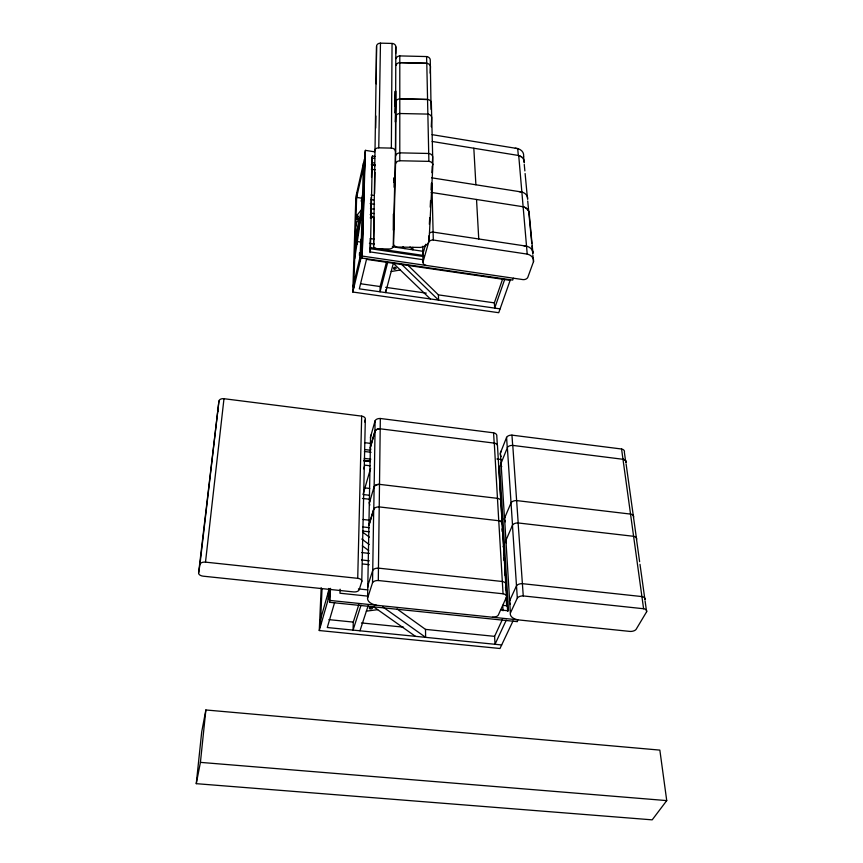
<?xml version="1.0" encoding="UTF-8"?>
<svg xmlns="http://www.w3.org/2000/svg" width="863" height="863" viewBox="0 0 863 863"><rect width="100%" height="100%" fill="white"/><g stroke="black" fill="none" stroke-linecap="round" stroke-linejoin="round"><path stroke-width="1.29" d="M395.75 102.017A4.455 3.635 0.9 0 1 396.743 100.151L397.088 99.849A4.455 3.635 0.9 0 1 399.796 98.857L427.573 99.461A4.444 3.635 -1.1 0 1 431.349 102.826L432.881 164.714L429.051 241.262A10.442 7.778 -0.6 0 1 420.238 247.433L397.455 247.045A4.423 3.279 0.4 0 1 393.604 244.056L395.545 163.927A4.671 3.668 0.6 0 1 399.785 160.755L399.796 55.912L426.592 56.559A4.293 3.614 -1.1 0 1 430.27 59.871L431.079 109.428M393.668 229.536L393.744 215.038M395.481 151.521L395.837 46.807A3.851 3.269 2.1 0 0 392.05 43.441L380.464 43.15A3.862 3.269 3.1 0 0 376.559 46.332L373.593 245.804A3.927 2.913 1.5 0 0 377.476 248.781L389.235 248.986A3.927 2.902 0.9 0 0 393.215 246.16L395.481 151.521A4.186 3.312 1.2 0 0 391.36 148.102L378.76 147.832A4.196 3.312 2.1 0 0 374.52 151.068M395.545 163.927L395.826 91.241M393.291 230.108L393.366 214.056M391.36 148.102L392.05 43.441M375.707 128.048L375.837 115.987M376.171 83.84L376.559 46.332M385.642 289.957L385.61 292.579L393.345 263.291L430.324 298.943M376.57 605.254L376.031 605.168A12.913 7.141 0.1 0 1 367.53 598.372L372.536 582.73A5.556 3.118 0.2 0 1 378.296 580.519L380.324 418.49L493.582 432.816A4.973 3.172 -3.1 0 1 496.797 436.139L497.347 445.114M386.408 262.32L380.141 286.548L380.065 291.791L387.681 262.471M378.76 147.832L380.464 43.15M372.536 582.73L373.701 509.17A5.329 3.193 0.4 0 1 379.224 506.915L498.825 520.734A5.243 3.107 -3 0 1 502.201 523.97A5.243 3.107 -3 0 0 498.749 520.723L494.294 443.118L380.195 428.803A5.07 3.258 0.6 0 0 374.93 431.101L370.313 447.433A11.802 7.476 0.4 0 0 370.831 449.72M374.93 431.101L375.092 420.788A5.038 3.258 0.6 0 1 380.324 418.49M380.303 428.846A5.07 3.258 0.6 0 0 375.038 431.144L373.776 509.181L368.954 525.211L373.701 509.17M373.593 245.804L374.121 217.703M374.574 193.625L374.974 172.212M367.573 598.07L370.551 436.829L375.092 420.788M369.925 252.6L370.216 239.245M370.669 217.735L371.101 197.573M371.532 177.4L371.942 158.015L372.395 156.063L375.049 156.483M372.395 156.063L370.378 251.953L423.399 259.752M361.759 581.586L365.319 419.547A4.498 2.913 1.3 0 0 361.673 416.128L223.981 398.706A4.617 2.988 6 0 0 218.932 401.09L198.619 572.87A5.059 2.816 4.5 0 0 203.204 576.182L353.528 591.91A4.919 2.74 0.8 0 0 359.202 589.731L361.759 581.586A4.962 2.783 0.7 0 0 357.724 578.329L205.502 562.137A5.102 2.859 4.6 0 0 199.957 564.434L198.619 572.87M395.686 53.495L395.837 46.807M394.823 106.117L395.157 91.316M394.833 112.859L395.33 91.316M357.724 578.329L361.673 416.128M393.96 180.443L394.024 177.789M395.286 121.963L395.793 101.985M394.046 187.206L394.262 177.897M395.578 121.996L395.707 116.624A4.509 3.646 0.8 0 1 399.796 113.463M358.825 604.618L353.28 622.094L353.064 630.098L361.025 605.211M360.81 258.544L363.442 163.344M361.791 254.758L364.833 156.883M513.366 278.199L512.687 280.087L362.126 258.091L364.952 152.32L365.394 150.356L374.704 151.845M362.126 258.091L365.394 150.356M359.429 255.416L359.504 252.74M360.108 260.82L360.702 239.612M361.532 210.054L361.867 198.22L356.635 197.411M500.087 308.868L359.321 288.846L366.505 259.375L510.152 280.346L498.738 312.708L352.784 292.028L355.88 196.786L364.38 159.18M353.733 288.048L356.786 192.805M340.108 589.213L339.968 593.226L368.059 596.16M328.231 599.246L328.674 588.48M328.695 592.719L328.857 588.695M329.59 589.515L329.332 595.923L329.86 594.078M639.623 561.684L636.527 539.44A5.189 2.977 -6.4 0 0 633.604 536.301L518.124 522.956A5.232 3.085 -3.5 0 0 512.449 525.146L517.315 598.081L510.303 613.226A12.697 6.893 -3.3 0 0 517.714 619.807L517.379 621.651L329.537 602.298L330.076 588.728M329.537 602.298L330.551 588.361M320.335 626.829L322.028 588.76M513.054 620.885L499.99 648.501L319.267 630.529L321.198 587.746M430.184 73.182L430.486 66.559A4.315 3.614 -1.1 0 0 426.743 63.333L399.796 62.686M431.263 126.807L431.705 117.433A4.498 3.646 -1.1 0 0 427.854 114.153M429.364 224.326L429.698 217.713M430.216 207.12L430.54 200.496M431.058 189.914L431.381 183.29M431.91 172.697L432.234 166.084M432.428 162.115L432.687 156.818A4.639 3.657 -1.1 0 0 428.717 153.474L399.785 152.859A4.639 3.668 0.6 0 0 395.567 156.03M196.268 783.669L201.705 731.921L205.869 709.969L659.85 750.109L666.732 800.605L652.191 819.85L196.268 783.669L200.421 762.374L205.869 709.969M205.502 562.137L223.981 398.706M199.957 564.434L218.932 401.09M361.457 214.52L354.671 258.749M369.407 502.795L374.132 486.635A5.254 3.215 0.4 0 1 379.58 484.37L497.541 498.35A5.178 3.118 -3 0 1 499.871 499.31L500.206 499.591A5.178 3.118 -3 0 1 500.874 501.619M359.537 222.773L354.909 251.198M523.388 157.12L523.636 155.966A9.525 7.465 -6.5 0 0 518.091 148.695L515.265 148.199M355.729 201.392L364.251 163.787M528.976 214.391L529.105 214.078A9.946 7.487 -6 0 0 523.345 206.786L432.104 192.557A4.272 3.279 -1.3 0 0 431.144 192.568M355.934 219.407L356.851 215.405L361.597 209.612M361.176 201.198L362.751 194.38M355.696 226.613L356.624 222.611L359.677 217.864M355.383 236.343L362.233 206.84M362.104 211.748L355.232 241.262L360.637 242.061L362.147 235.653M352.956 286.775L361.953 249.105M352.784 292.028L362.266 252.794M362.6 256.128L523.097 279.623A4.315 3.107 -5.5 0 0 527.768 277.444L533.571 261.457A10.28 7.487 -5.6 0 0 527.627 254.164L433.302 240.022A4.412 3.279 -1.3 0 0 428.631 242.309L422.999 262.072A4.358 3.193 -1 0 0 425.988 265.405M505.858 540.691A12.168 7.077 -3.5 0 0 506.117 542.859A12.179 7.077 -3.5 0 1 505.783 540.68L512.514 525.157L507.368 447.66L500.972 463.474A11.618 7.238 -3.7 0 0 501.77 466.732M501.079 463.517L504.499 518.447A12.017 7.131 -3.5 0 0 505.287 521.63M364.65 421.985L365.319 419.547M425.675 244.272L422.87 254.154A4.337 3.193 -1 0 0 423.312 255.901M319.634 622.525L329.127 589.159M363.744 468.879L364.801 465.146L370.022 465.772M375.038 431.144L370.421 447.476A11.802 7.476 0.4 0 0 370.551 448.631M319.267 630.529L329.364 595.319M370.594 468.415L363.01 494.521L369.58 495.286M334.628 602.482L327.282 627.53L501.673 644.952M367.8 585.761L372.73 570.367A5.523 3.128 0.2 0 1 378.458 568.134L502.331 581.5A5.437 3.042 -2.8 0 1 505.815 584.672M359.968 630.788L368.177 605.653M504.65 279.547L494.693 308.102L494.359 302.87L502.546 279.278M395.966 65.415L396.3 64.639M371.101 434.876L370.507 437.153A11.726 7.497 0.5 0 0 370.626 438.307M623.938 459.483L624.359 459.677A4.951 3.042 -6.9 0 1 625.794 462.417L624.37 452.234A4.93 3.053 -7 0 0 621.565 449.008L511.953 435.135A4.962 3.161 -3.8 0 0 506.581 437.368L500.421 452.946L501.058 463.161M369.99 500.518L369.364 502.762A12.211 7.379 0.3 0 0 369.903 505.017M503.075 546.818L504.337 543.917M368.404 583.895L367.757 586.074A12.826 7.174 0.1 0 0 367.886 587.185M494.704 443.204L495.297 443.409A5.005 3.172 -3.1 0 1 497.52 446.43L506.559 596.937L498.264 615.146A5.383 2.923 -2.6 0 1 492.482 617.218M509.634 600.734L516.495 585.826A5.426 3.021 -3.4 0 1 522.395 583.668L641.91 596.57A5.372 2.913 -6 0 1 645.017 599.3M506.247 620.184L495.017 644.283L494.596 636.355L502.417 619.429M501.166 451.047L500.335 453.258A11.543 7.249 -3.7 0 0 501.133 456.527M505.34 516.247L504.467 518.426A11.996 7.12 -3.5 0 0 505.319 521.662M510.465 598.922L509.548 601.036A12.611 6.926 -3.3 0 0 510.389 604.154M645.082 600.853L646.614 611.791L636.063 629.429A5.318 2.805 -5.6 0 1 630.119 631.436L330.065 600.454M370.205 217.854L373.981 217.206M391.176 271.521L400.303 270M366.376 611.155L377.692 609.666M399.785 160.755L428.889 161.37A4.66 3.657 -1.1 0 1 432.881 164.714M399.796 98.857L427.541 99.493L428.889 161.37M399.796 113.517L427.854 114.099M200.421 762.374L666.732 800.605M523.873 245.772L526.915 246.257A10.227 7.497 -5.7 0 1 532.827 253.549M328.889 619.634L353.28 622.094M361.457 622.924L403.528 627.164M397.077 608.998L425.502 629.386L494.596 636.355M500.508 609.968L508.534 610.81L499.645 466.052L498.9 467.908L507.627 611.252M519.03 191.586L521.953 192.071A9.838 7.487 -6.1 0 1 525.535 194.035L526.398 194.952A9.838 7.487 -6.1 0 1 527.671 199.375M358.425 588.911L367.789 589.893M502.946 605.362L507.498 605.848M378.296 580.519L503.053 593.787A5.469 3.021 -2.8 0 1 506.559 596.937M517.315 598.081A5.458 3.01 -3.3 0 1 523.258 595.934L643.593 608.739A5.415 2.902 -6 0 1 646.614 611.791M361.543 559.958L369.267 560.799M362.579 563.96L369.278 564.682M361.716 552.568L369.396 553.42M362.514 531.036L369.213 531.791M363.086 519.483L369.785 520.249M362.73 526.926L369.396 527.681M370.281 461.5L363.636 460.713L370.281 461.597M364.477 487.843L369.709 488.458M362.46 498.426L370.464 499.353M363.647 460.27L370.292 461.079M364.973 449.569L370.313 450.216M364.413 451.478L371.058 452.288M364.186 458.361L370.842 459.17M364.553 442.665L371.241 443.485M496.915 458.976L500.928 459.472M506.581 437.368L507.261 447.627A4.995 3.15 -3.7 0 1 512.676 445.394L623.571 459.364M360.756 283.776L380.141 286.548M385.664 287.336L426.29 293.14M408.566 265.836L438.415 294.876L494.359 302.87M369.418 243.366L374.434 244.11M392.341 246.764L423.399 251.36M370.367 247.616L423.711 255.491M370.011 248.663L423.118 256.494M370.108 238.533L374.111 239.127M526.495 246.16L433.107 232.093A4.391 3.279 -1.3 0 0 429.494 233.118M370.184 203.603L374.52 204.391M370.443 208.695L374.434 209.299M370.691 213.053L374.229 213.593M371.036 194.995L373.625 195.394M370.939 199.612L373.528 200.011M371.845 162.611L374.477 163.031M371.392 164.563L375.394 165.2M431.727 177.821L521.554 191.985M371.284 169.213L375.254 169.828M371.942 158.015L374.607 158.436M432.18 141.467L518.318 155.448L517.703 148.598L432.104 134.66M518.717 155.534L527.207 254.067M494.812 443.248L494.186 443.075L493.582 432.816M622.967 459.202L624.035 459.526A4.951 3.042 -6.9 0 1 625.891 462.46M518.631 155.491L521.101 156.656M373.291 606.56L415.427 636.333M382.784 606.894L425.621 637.347L425.502 629.386M362.331 545.826L368.717 550.583M361.813 539.03L369.213 544.564M363.032 532.385L369.342 537.142M401.834 264.531L438.555 300.108L438.415 294.876M370.205 214.542L373.949 218.22M402.999 246.775L404.876 248.62M410.022 246.969L412.892 249.806L412.87 247.347M626.074 463.765L636.603 539.451M639.99 564.305L644.92 599.634M621.565 449.008L643.593 608.739M529.138 212.913L532.859 252.384M523.571 156.289L524.111 161.996M527.725 201.025L531.759 243.344M532.007 245.977L532.751 253.873M532.87 255.189L533.496 261.78M524.251 164.402L524.866 170.928M525.114 173.539L527.444 198.35M512.773 445.437L518.199 522.967M511.953 435.135L512.676 445.394M518.124 522.956L523.258 595.934M510.389 612.924L504.553 518.113L511.058 502.816A5.167 3.107 -3.6 0 1 516.624 500.583L630.637 514.1A5.124 2.999 -6.5 0 1 632.816 515.028L633.097 515.308A5.124 2.999 -6.5 0 1 633.528 517.261M501.996 528.868L502.158 531.511M503.722 557.53L503.884 560.206M504.618 572.255L504.779 574.941M505.513 586.991L505.675 589.666M506.16 597.703L506.646 605.729M498.749 520.723L503.053 593.787M502.73 605.416L503.043 610.767M473.819 148.209L475.891 184.768M476.527 199.472L478.749 238.975M431.888 183.193L433.302 240.022M427.573 99.461L426.786 63.247L399.839 62.6A4.326 3.625 1.2 0 0 396.139 64.93M426.592 56.559L426.743 63.333M428.997 235.642L429.105 240.928M422.741 246.246L422.999 262.072M217.972 411.414A4.585 2.945 5.9 0 1 217.584 409.882M374.164 486.667A5.254 3.215 0.4 0 1 379.612 484.402M370.853 215.286A1.348 1.014 2.1 0 1 370.745 215.545M519.925 155.998A9.569 7.476 -6.5 0 1 524.197 162.773M523.28 206.775A9.946 7.497 -6 0 1 529.051 214.067M394.078 182.535A4.229 3.279 0.7 0 1 393.895 181.802M395.988 58.641A4.304 3.614 1.2 0 1 399.796 55.912M357.368 219.051C357.789 220.982 358.523 210.799 357.368 219.051M356.592 244.153C356.98 246.602 357.649 236.225 356.592 244.153M375.383 165.534L371.392 164.909L375.34 165.534M369.828 608.695A1.597 0.874 0.3 0 0 372.438 608.199A1.597 0.874 0.3 0 0 370.324 607.207A1.597 0.874 0.3 0 0 369.828 608.695M394.003 268.911A1.284 0.939 0.5 0 0 396.095 268.393A1.284 0.939 0.5 0 0 394.423 267.325A1.284 0.939 0.5 0 0 394.003 268.911"/></g></svg>
